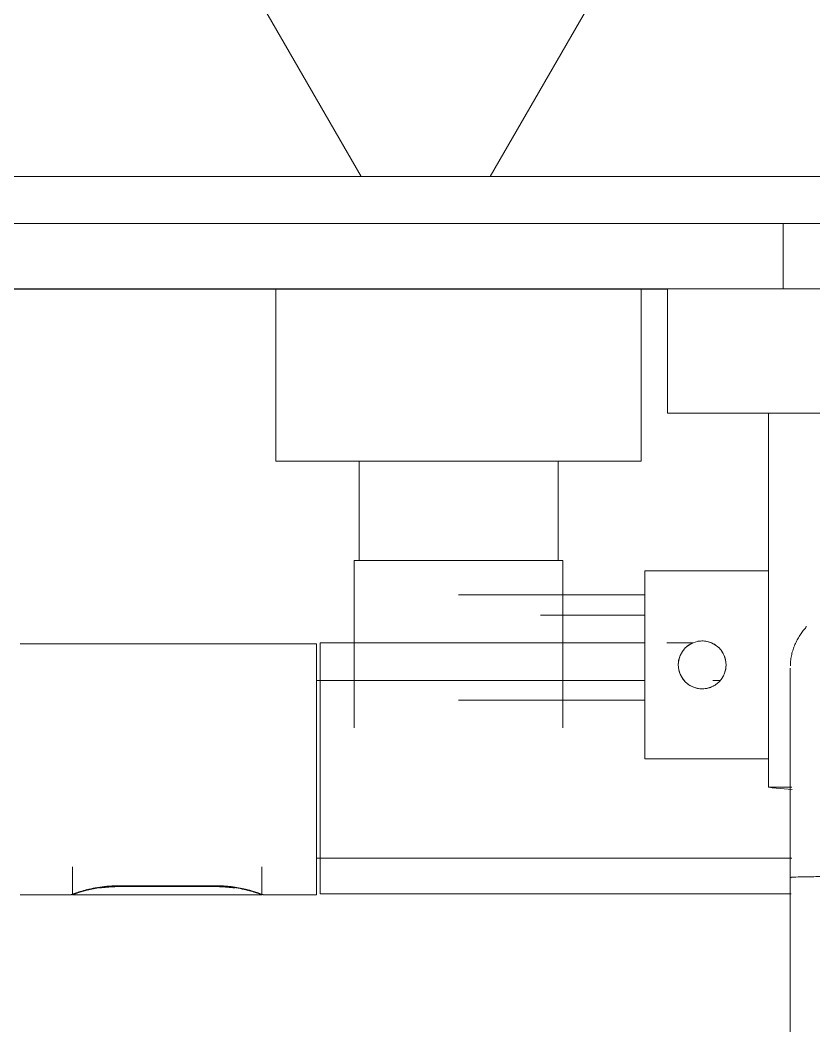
# Model space of a CAD drawing. Header units: millimetres. Extents: x -8546 to 211781, y -3000 to 31870.
# Drawn here: x 24225.8 to 24377.8, y 7009.8 to 7202.3 of the extents above; entities that cross this region are included whole.
import ezdxf

# ---------------------------------------------------------------- set-up
doc = ezdxf.new("R2010")
doc.units = ezdxf.units.MM
for name, color, linetype, lineweight in [('A-FLOR-PATT', 8, 'Continuous', 9), ('A-WALL', 113, 'Continuous', 9), ('A-WALL-PATT', 111, 'Continuous', 25), ('I-WALL', 2, 'Continuous', 9), ('P-SANR-FIXT', 6, 'Continuous', 9)]:
    doc.layers.add(name, color=color, linetype=linetype, lineweight=lineweight)

# ---------------------------------------------------------------- blocks, each defined once
blk = doc.blocks.new('Plumbing_Fixtures-Grohe-Allure-Rainshower_Shower_System_Wall_Mounted-12-METRIC - Allure 27 469 000-445960-1ste verdieping')
at = {"layer": 'P-SANR-FIXT'}
for p, q in [((3607.24, 7150.87), (3607.24, 7117.87)), ((3677.24, 7117.87), (3677.24, 7150.87)), ((3682.24, 7150.87), (3752.24, 7150.87)), ((3682.24, 7150.87), (3682.24, 7127.07)), ((3752.24, 7127.07), (3682.24, 7127.07)), ((3701.59, 7127.07), (3701.59, 7055.46)), ((3677.24, 7117.87), (3607.24, 7117.87)), ((3623.19, 7117.87), (3623.19, 7098.87)), ((3661.29, 7098.87), (3661.29, 7117.87)), ((3622.24, 7098.87), (3622.24, 7066.84)), ((3642.24, 7098.87), (3622.24, 7098.87)), ((3662.24, 7098.87), (3642.24, 7098.87)), ((3662.24, 7066.84), (3662.24, 7098.87)), ((3701.59, 7096.87), (3677.89, 7096.87)), ((3677.89, 7096.87), (3677.89, 7078.87)), ((3677.89, 7092.27), (3642.24, 7092.27)), ((3657.96, 7088.37), (3677.89, 7088.37)), ((3615.04, 7082.87), (3558.3, 7082.87)), ((3615.04, 7058.87), (3615.04, 7082.87)), ((3677.89, 7083.07), (3615.74, 7083.07)), ((3615.74, 7083.07), (3615.74, 7059.07)), ((3687.16, 7083.07), (3682.15, 7083.07)), ((3677.89, 7078.87), (3677.89, 7060.87)), ((3677.89, 7075.87), (3615.04, 7075.87)), ((3692.34, 7075.87), (3690.9, 7075.87)), ((3642.24, 7072.14), (3677.89, 7072.14)), ((3677.89, 7060.87), (3701.59, 7060.87)), ((3615.04, 7034.87), (3615.04, 7058.87)), ((3615.74, 7059.07), (3615.74, 7035.07)), ((3706.03, 7055.46), (3701.59, 7055.46)), ((3615.04, 7041.87), (3706.05, 7041.87)), ((3568.34, 7040.24), (3568.34, 7034.88)), ((3604.57, 7034.88), (3604.57, 7040.24)), ((3705.74, 7038.18), (3705.74, 6719.37)), ((3576.84, 7036.59), (3596.06, 7036.59)), ((3596.06, 7036.47), (3576.84, 7036.47)), ((3558.3, 7034.87), (3568.04, 7034.87)), ((3568.34, 7034.87), (3604.56, 7034.87)), ((3604.86, 7034.87), (3615.04, 7034.87)), ((3615.74, 7035.07), (3705.92, 7035.07))]:
    blk.add_line(p, q, dxfattribs=at)
at = {"layer": 'P-SANR-FIXT', "flags": 128}
for points in [[(3705.74, 7078.27), (3705.74, 7078.24), (3705.74, 7078.14), (3705.74, 7077.98), (3705.74, 7077.74), (3705.74, 7077.45), (3705.74, 7077.08), (3705.74, 7076.65), (3705.74, 7076.16), (3705.74, 7075.61), (3705.74, 7074.99), (3705.74, 7074.31), (3705.74, 7073.58), (3705.74, 7072.78), (3705.74, 7071.92), (3705.74, 7071.01), (3705.74, 7070.04), (3705.74, 7069.03), (3705.74, 7067.95), (3705.74, 7066.83), (3705.74, 7065.66), (3705.74, 7064.45), (3705.74, 7063.19), (3705.74, 7061.88), (3705.74, 7060.54), (3705.74, 7059.16), (3705.74, 7057.74), (3705.74, 7056.29), (3705.74, 7054.81), (3705.74, 7053.3), (3705.74, 7051.76), (3705.74, 7050.2), (3705.74, 7048.61), (3705.74, 7047.01), (3705.74, 7045.39), (3705.74, 7043.76), (3705.74, 7042.11), (3705.74, 7040.46), (3705.74, 7038.8), (3705.74, 7038.18)], [(3706.14, 7054.99), (3702.28, 7055.37), (3701.59, 7055.46)]]:
    blk.add_lwpolyline(points, dxfattribs=at)
at = {"layer": 'P-SANR-FIXT'}
for start, end in [(0, 180), (180, 0)]:
    blk.add_arc((3688.89, 7078.87), 4.58, start, end, dxfattribs=at)
for points, knots in [([(3705.78, 7078.71), (3705.78, 7078.92), (3705.8, 7079.3), (3705.86, 7079.85), (3705.95, 7080.52), (3706.13, 7081.33), (3706.46, 7082.3), (3706.79, 7083.07), (3707.08, 7083.66), (3707.39, 7084.22), (3707.81, 7084.9), (3708.35, 7085.6), (3708.73, 7086.02), (3708.89, 7086.19)], [0.51155, 0.51155, 0.51155, 0.51155, 0.5277778, 0.5416667, 0.5555556, 0.5833333, 0.6111111, 0.6388889, 0.6527778, 0.6666667, 0.6944444, 0.7222222, 0.7428068, 0.7428068, 0.7428068, 0.7428068]), ([(3688.09, 7083.38), (3688.42, 7083.44), (3688.93, 7083.47), (3689.6, 7083.41), (3690.24, 7083.27), (3691.04, 7082.96), (3691.86, 7082.41), (3692.55, 7081.69), (3693.25, 7080.53), (3693.47, 7079.57), (3693.47, 7078.87)], [0.4444444, 0.4444444, 0.4444444, 0.4444444, 0.5138889, 0.5486111, 0.5833333, 0.6527778, 0.7222222, 0.7916667, 0.8611111, 1, 1, 1, 1]), ([(3693.47, 7078.87), (3693.47, 7078.6), (3693.42, 7078.06), (3693.22, 7077.3), (3692.87, 7076.57), (3692.42, 7075.91), (3691.85, 7075.35), (3691.2, 7074.89), (3690.47, 7074.55), (3689.63, 7074.32), (3688.86, 7074.28), (3688.19, 7074.34), (3687.54, 7074.48), (3686.75, 7074.78), (3685.92, 7075.34), (3685.23, 7076.06), (3684.53, 7077.22), (3684.32, 7078.18), (3684.31, 7078.87)], [0, 0, 0, 0, 0.055556, 0.111111, 0.166667, 0.222222, 0.277778, 0.333333, 0.388889, 0.444444, 0.513889, 0.548611, 0.583333, 0.652778, 0.722222, 0.791667, 0.861111, 1, 1, 1, 1]), ([(3705.93, 7080.35), (3705.9, 7080.19), (3705.86, 7079.85), (3705.8, 7079.31), (3705.78, 7078.92), (3705.78, 7078.72)], [0.44444444, 0.44444444, 0.44444444, 0.44444444, 0.45833333, 0.47222222, 0.48853716, 0.48853716, 0.48853716, 0.48853716]), ([(3568.04, 7034.87), (3568.04, 7034.88), (3568.06, 7034.88), (3568.27, 7034.97), (3568.99, 7035.23), (3570.05, 7035.57), (3571.42, 7035.95), (3573.65, 7036.41), (3575.5, 7036.58), (3576.84, 7036.59)], [0.4998661, 0.4998661, 0.4998661, 0.4998661, 0.5138889, 0.5833333, 0.6527778, 0.7222222, 0.7916667, 0.8611111, 1, 1, 1, 1]), ([(3576.84, 7036.47), (3576.33, 7036.47), (3575.34, 7036.43), (3573.95, 7036.3), (3572.62, 7036.08), (3571.02, 7035.74), (3569.74, 7035.36), (3568.88, 7035.08), (3568.6, 7034.98), (3568.5, 7034.94)], [0, 0, 0, 0, 0.0555556, 0.1111111, 0.1666667, 0.2222222, 0.3333333, 0.3888889, 0.4444444, 0.4444444, 0.4444444, 0.4444444]), ([(3596.06, 7036.59), (3596.6, 7036.59), (3597.64, 7036.55), (3599.1, 7036.4), (3600.5, 7036.16), (3602.17, 7035.78), (3603.5, 7035.37), (3604.36, 7035.07), (3604.78, 7034.92), (3604.86, 7034.88), (3604.86, 7034.87)], [0, 0, 0, 0, 0.0555556, 0.1111111, 0.1666667, 0.2222222, 0.3333333, 0.3888889, 0.4444444, 0.5001339, 0.5001339, 0.5001339, 0.5001339]), ([(3604.4, 7034.94), (3604.35, 7034.96), (3604.15, 7035.03), (3603.58, 7035.23), (3602.54, 7035.55), (3601.22, 7035.89), (3599.1, 7036.31), (3597.33, 7036.46), (3596.06, 7036.47)], [0.5555556, 0.5555556, 0.5555556, 0.5555556, 0.5833333, 0.6527778, 0.7222222, 0.7916667, 0.8611111, 1, 1, 1, 1]), ([(3568.34, 7034.87), (3568.35, 7034.88), (3568.37, 7034.88), (3568.42, 7034.9), (3568.43, 7034.9)], [0.51388889, 0.51388889, 0.51388889, 0.51388889, 0.54861111, 0.55555556, 0.55555556, 0.55555556, 0.55555556]), ([(3604.86, 7034.87), (3604.86, 7034.87), (3604.85, 7034.88), (3604.8, 7034.89), (3604.74, 7034.91), (3604.73, 7034.92)], [0.5037479, 0.5037479, 0.5037479, 0.5037479, 0.51388889, 0.54861111, 0.55555556, 0.55555556, 0.55555556, 0.55555556])]:
    blk.add_open_spline(points, degree=3, knots=knots, dxfattribs=at)
for points in [[(3685.38, 7081.82), (3685.55, 7082.02), (3685.93, 7082.4), (3686.37, 7082.71), (3686.6, 7082.84)], [(3684.31, 7078.87), (3684.31, 7079.15), (3684.36, 7079.69), (3684.5, 7080.2), (3684.59, 7080.45)], [(3705.92, 7038.14), (3705.68, 7038.17), (3705.69, 7038.22), (3707.08, 7038.28), (3709.7, 7038.33), (3713.23, 7038.37), (3715.9, 7038.37), (3717.24, 7038.37)], [(3573.56, 7036.16), (3574.45, 7036.28), (3575.4, 7036.37), (3576.41, 7036.39)], [(3596.49, 7036.39), (3597.51, 7036.37), (3598.45, 7036.29), (3599.34, 7036.16)], [(3568.17, 7034.92), (3568.09, 7034.89), (3568.04, 7034.87), (3568.04, 7034.87)], [(3604.47, 7034.9), (3604.53, 7034.88), (3604.56, 7034.87), (3604.56, 7034.87)]]:
    blk.add_open_spline(points, degree=3, dxfattribs=at)

msp = doc.modelspace()

# ---------------------------------------------------------------- hatches: boundary and pattern name
at = {"layer": 'A-FLOR-PATT'}
h = msp.add_hatch(dxfattribs=at)
h.set_pattern_fill('FP_115', color=256, style=0, pattern_type=2)
h.set_pattern_definition([(270, (23739.73, 4633.88), (450, 3e-14), []), (0, (23739.73, 4633.88), (0, 450), [])])
h.paths.add_polyline_path([(22969.73, 2116.88), (24169.73, 2116.88), (24169.73, 2226.87), (23294.73, 2226.87), (23220.66, 2233.01), (23148.62, 2251.26), (23080.56, 2281.11), (23018.34, 2321.76), (22969.73, 2366.51), (22969.73, 2226.87)])
h.paths.add_polyline_path([(22799.73, 2709.69), (22846.27, 2709.69), (22846.27, 2714.04), (22858.5, 2787.34), (22882.63, 2857.64), (22918.01, 2923), (22963.66, 2981.65), (23018.34, 3031.99), (23080.56, 3072.64), (23148.62, 3102.49), (23225.27, 3121.12), (23294.73, 3126.87), (24194.73, 3126.87), (24268.8, 3120.74), (24344.17, 3101.03), (24408.91, 3072.64), (24471.13, 3031.99), (24525.81, 2981.65), (24571.46, 2923), (24606.83, 2857.64), (24632.12, 2780.4), (24643.19, 2709.69), (24904.73, 2709.69), (24904.73, 4119.94), (24902.05, 4119.37), (24902.05, 4116.87), (24886.49, 4116.87), (24886.49, 4119.38), (24881.78, 4119.38), (24881.78, 4659.37), (24904.73, 4659.37), (24904.73, 7150.87), (24494.73, 7150.87), (24494.73, 7117.87), (24478.78, 7117.87), (24479.73, 7083.07), (24486.23, 7082.25), (24486.98, 7083.07), (24543.73, 7082.26), (24543.73, 7035.07), (24486.98, 7035.9), (24486.23, 7035.07), (24396.06, 7035.07), (24396.23, 6805.72), (24508.58, 6805.72), (24511.58, 6802.73), (24511.58, 6555.02), (24508.58, 6552.02), (24260.88, 6552.02), (24257.88, 6555.02), (24257.88, 6802.73), (24260.88, 6805.72), (24373.28, 6805.72), (24373.23, 7035.07), (24283.23, 7035.89), (24282.53, 7035.69), (24235.66, 7035.07), (24235.66, 7035.34), (24225.79, 7036.59), (24225.79, 7082.87), (24282.53, 7082.06), (24283.23, 7083.07), (24289.73, 7083.07), (24289.73, 7117.87), (24274.73, 7117.87), (24274.73, 7150.87), (23904.73, 7150.87), (23904.73, 5716.87), (23804.73, 5716.87), (23804.73, 7150.87), (22574.73, 7150.87), (22574.73, 7144.87), (22582.73, 7144.87), (22582.73, 7094.87), (22574.73, 7094.87), (22574.73, 6294.87), (22582.73, 6294.87), (22582.73, 6244.87), (22574.73, 6244.87), (22574.73, 5116.87), (22643.47, 5116.87), (22643.47, 5190.98), (23055.89, 5190.25), (23055.89, 5116.87), (23094.73, 5116.88), (23094.73, 3596.87), (23055.89, 3596.87), (23055.08, 3522.77), (22643.47, 3522.77), (22643.47, 3596.87), (22574.73, 3596.87), (22574.73, 2709.69), (22792.84, 2709.69)])
h.paths.add_polyline_path([(22792.84, 3546.93), (23031.99, 3546.93), (23031.99, 3596.87), (22667.37, 3596.87), (22667.37, 3546.93)])
h.paths.add_polyline_path([(22667.37, 5116.87), (23031.99, 5116.87), (23031.99, 5166.82), (22667.37, 5166.82), (22667.37, 5118.51)])
h.paths.add_polyline_path([(24344.73, 7092.16), (24345.38, 7092.92), (24345.38, 7096.87), (24369.08, 7096.87), (24369.08, 7127.07), (24349.73, 7127.29), (24349.73, 7150.87), (24344.73, 7150.87), (24344.73, 7117.87), (24328.78, 7117.87), (24329.73, 7092.16)])
h.paths.add_polyline_path([(24439.73, 7096.87), (24440.68, 7117.87), (24424.73, 7117.87), (24424.73, 7150.87), (24419.73, 7150.87), (24419.26, 7127.07), (24400.38, 7127.07), (24400.38, 7096.87), (24419.26, 7097.55), (24415.51, 7109.13), (24416.52, 7112.88), (24419.73, 7115.82), (24423.01, 7116.63), (24426.76, 7115.62), (24429.51, 7112.88), (24436.17, 7096.87), (24439.29, 7096.87)])
at = {"layer": 'A-WALL-PATT', "lineweight": 9}
h = msp.add_hatch(dxfattribs=at)
h.set_pattern_fill('FP_61', color=256, angle=60, style=0, pattern_type=2)
h.set_pattern_definition([(60, (23171.73, 7150.87), (-121.244, 70), []), (120, (23171.73, 7150.87), (-121.244, -70), [])])
h.paths.add_polyline_path([(25087.72, 7172.37), (25161.23, 7172.37), (25161.23, 7261.37), (22446.73, 7261.37), (22446.73, 7172.37), (24926.23, 7172.37)])
h.paths.add_polyline_path([(21546.73, 7172.37), (21546.73, 7261.37), (21460.23, 7261.37), (21460.23, 7172.37), (21501.97, 7172.37)])
h = msp.add_hatch(dxfattribs=at)
h.set_pattern_fill('FP_60', color=256, angle=90, style=0, pattern_type=2)
h.set_pattern_definition([(90, (23171.73, 7150.87), (-200, 4e-13), []), (90, (23187.73, 7150.87), (-200, 4e-13), []), (90, (23203.73, 7150.87), (-200, 4e-13), []), (90, (23219.73, 7150.87), (-200, 4e-13), [])])
h.paths.add_polyline_path([(24904.73, 7150.87), (24904.73, 7163.37), (23904.73, 7163.37), (23904.73, 7150.87), (24514, 7150.87)])
h.paths.add_polyline_path([(23804.73, 7150.87), (23804.73, 7163.37), (22553.23, 7163.37), (22553.23, 7150.87), (23366.56, 7150.87)])
h.paths.add_polyline_path([(22455.23, 7150.87), (22464.23, 7150.87), (22464.23, 7163.37), (22446.73, 7163.37), (22446.73, 7150.87)])
h.paths.add_polyline_path([(21546.73, 7150.87), (21546.73, 7163.37), (21438.73, 7163.37), (21438.73, 7150.87), (21501.97, 7150.87)])

# ---------------------------------------------------------------- linework, layer by layer
at = {"layer": 'A-WALL'}
for p, q in [((22553.23, 7172.37), (25161.23, 7172.37)), ((23904.73, 7163.37), (24904.73, 7163.37))]:
    msp.add_line(p, q, dxfattribs=at)
at = {"layer": 'I-WALL', "lineweight": 25}
msp.add_line((23904.73, 7150.87), (24349.73, 7150.87), dxfattribs=at)

# ---------------------------------------------------------------- block references
at = {"layer": 'P-SANR-FIXT'}
msp.add_blockref('Plumbing_Fixtures-Grohe-Allure-Rainshower_Shower_System_Wall_Mounted-12-METRIC - Allure 27 469 000-445960-1ste verdieping', (20667.49, 0), dxfattribs=at)

doc.saveas('drawing.dxf')
